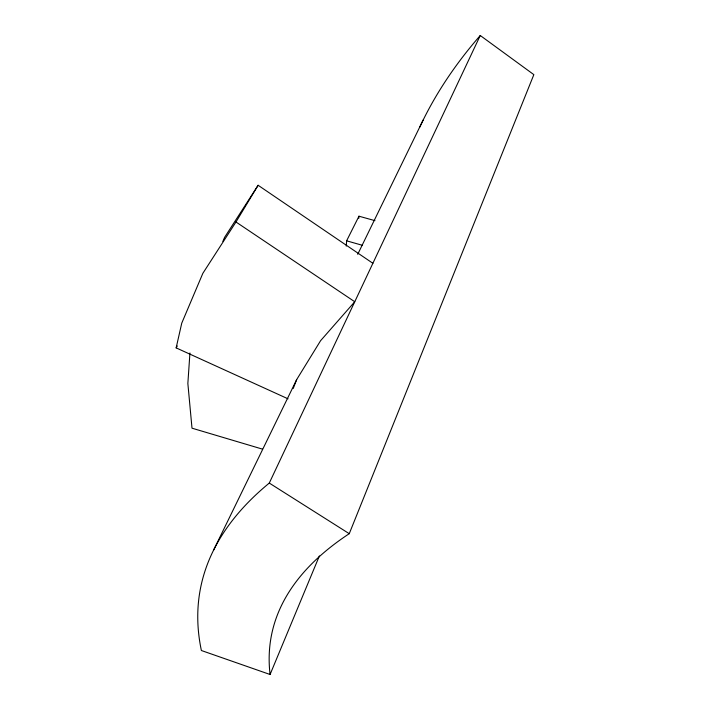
<?xml version="1.0" encoding="UTF-8"?>
<svg xmlns="http://www.w3.org/2000/svg" width="710" height="710" viewBox="0 0 710 710"><rect width="100%" height="100%" fill="white"/><g stroke="black" fill="none" stroke-linecap="round" stroke-linejoin="round"><path stroke-width="1.06" d="M346.267 246.095L346.613 240.823L358.976 216.204L374.969 220.65M189.934 352.994L187.857 383.453L192.002 428.183L262.558 449.155M358.816 218.316L358.976 216.204M288.047 398.825L176.151 347.882L181.751 323.156L202.856 273.323L235.977 221.99L258.12 185.274L372.883 263.295M293.248 388.459L296.673 379.593L320.592 340.693L354.752 301.75L235.977 221.99M480.253 35.5L269.285 483.066A1215.902 420.568 10.5 0 0 201.383 650.511L270.075 674.5A1023.376 350.784 11.5 0 1 349.258 533.689L533.849 74.639L480.253 35.5A745.917 451.995 -1.9 0 0 419.716 127.214M270.075 674.5L319.385 555.93M222.86 241.409L224.6 237.362L258.12 185.274M213.595 550.108L296.673 379.593M357.725 254.304L423.133 120.07M176.151 347.882L177.26 345.992M346.613 240.823L362.419 245.305M269.285 483.066L349.258 533.689"/></g></svg>
